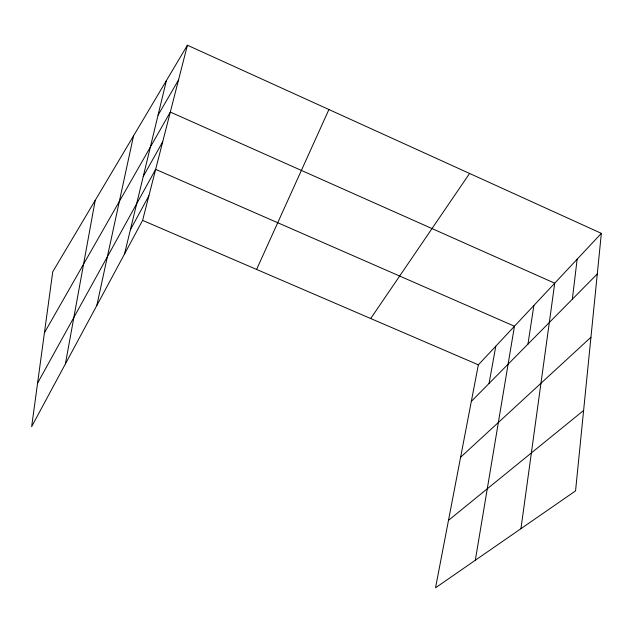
<?xml version="1.0" encoding="UTF-8"?>
<svg xmlns="http://www.w3.org/2000/svg" width="633" height="633" viewBox="0 0 633 633"><rect width="100%" height="100%" fill="white"/><g stroke="black" fill="none" stroke-linecap="round" stroke-linejoin="round"><path stroke-width="0.95" d="M601.35 233.355L575.555 490.892L435.536 587.788L478.35 364.83L601.35 233.355L187.415 45.212L52.745 271.779L31.65 426.634L142.599 220.395L187.415 45.212M572.351 299.203L577.146 259.229M520.951 528.674L554.722 283.204L170.317 112.065L44.437 332.744M527.962 344.107L533.88 305.478M475.32 560.252L514.455 326.24L155.655 169.351L37.576 383.123M489.08 383.44L495.789 346.188M65.405 363.888L95.187 200.376M96.833 305.462L133.523 135.881M124.535 253.975L166.408 80.557M256.594 269.429L328.923 109.533M130.374 229.779L148.897 195.779M143.24 176.488L162.713 141.768M158.044 115.198L178.522 79.972M370.701 318.518L469.575 173.458M471.332 401.385L597.283 273.986M460.61 457.24L590.945 337.247M448.488 520.334L583.61 410.469M142.599 220.395L478.35 364.83"/></g></svg>
